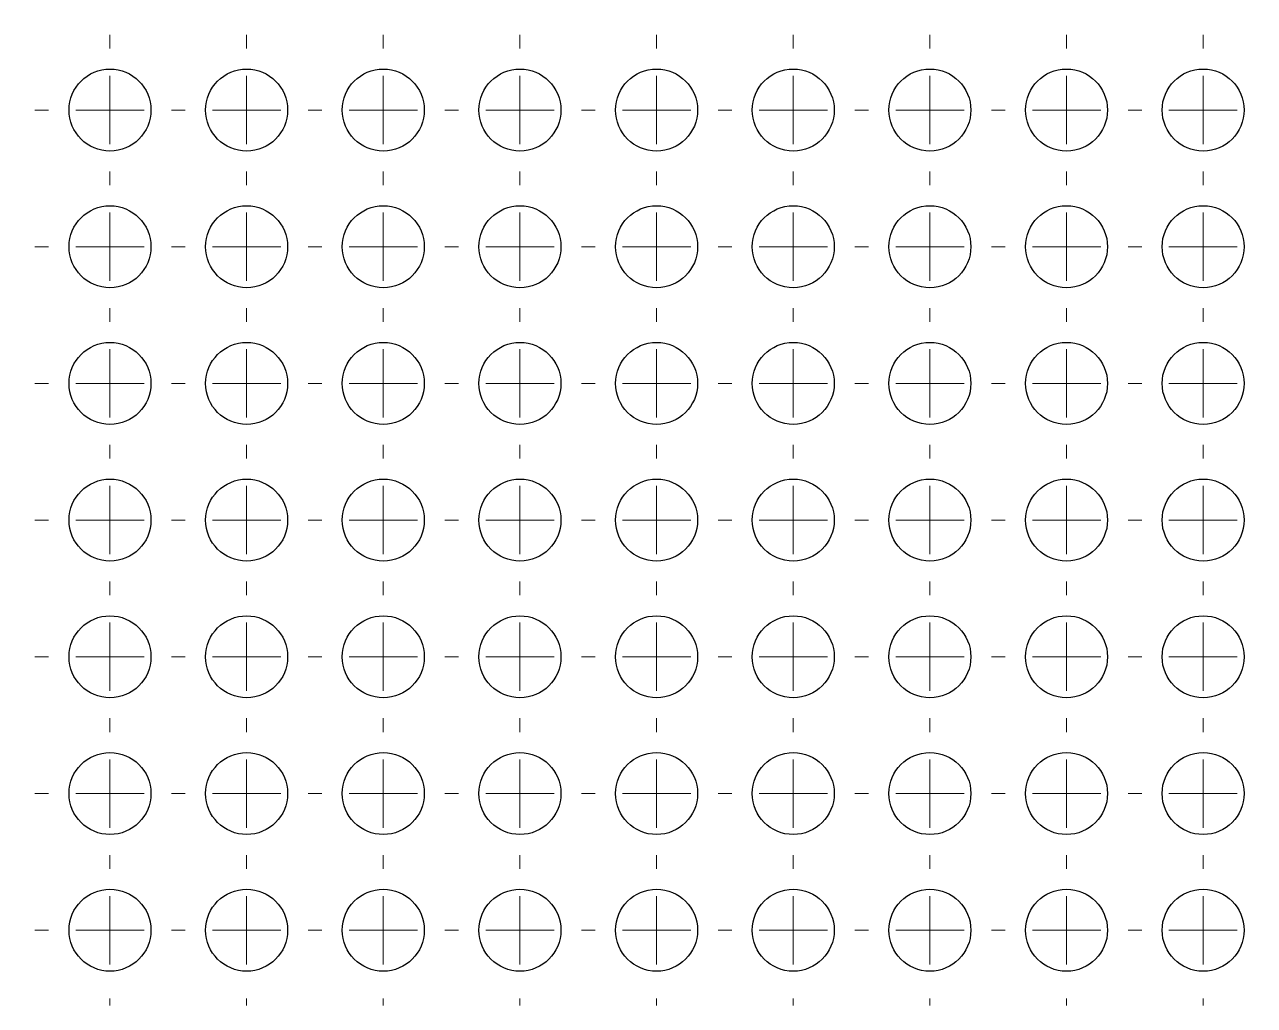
# Model space of a CAD drawing. Header units: millimetres. Extents: x -195 to 429, y -136 to 488.
# Drawn here: x 149.57 to 167.57, y 115.3 to 129.65 of the extents above; entities that cross this region are included whole.
import ezdxf

# ---------------------------------------------------------------- set-up
doc = ezdxf.new("R2010")
doc.units = ezdxf.units.MM

# ---------------------------------------------------------------- blocks, each defined once
blk = doc.blocks.new('SW_CENTERMARKSYMBOL_1')
at = {"color": 0, "linetype": 'Continuous', "lineweight": 18}
for p, q in [((0, 1), (0, 1.1)), ((0, 0), (0, 0.5)), ((-1, 0), (-1.1, 0)), ((0, 0), (-0.5, 0)), ((0, 0), (0, -0.5)), ((0, 0), (0.5, 0)), ((1, 0), (1.1, 0)), ((0, -1), (0, -1.1))]:
    blk.add_line(p, q, dxfattribs=at)
blk = doc.blocks.new('SW_CENTERMARKSYMBOL_4')
at = {"color": 0, "linetype": 'Continuous', "lineweight": 18}
for p, q in [((0, 1), (0, 1.1)), ((0, 0), (0, 0.5)), ((-1, 0), (-1.1, 0)), ((0, 0), (-0.5, 0)), ((0, 0), (0, -0.5)), ((0, 0), (0.5, 0)), ((1, 0), (1.1, 0)), ((0, -1), (0, -1.1))]:
    blk.add_line(p, q, dxfattribs=at)
blk = doc.blocks.new('SW_CENTERMARKSYMBOL_6')
at = {"color": 0, "linetype": 'Continuous', "lineweight": 18}
for p, q in [((0, 1), (0, 1.1)), ((0, 0), (0, 0.5)), ((-1, 0), (-1.1, 0)), ((0, 0), (-0.5, 0)), ((0, 0), (0, -0.5)), ((0, 0), (0.5, 0)), ((1, 0), (1.1, 0)), ((0, -1), (0, -1.1))]:
    blk.add_line(p, q, dxfattribs=at)
blk = doc.blocks.new('SW_CENTERMARKSYMBOL_7')
at = {"color": 0, "linetype": 'Continuous', "lineweight": 18}
for p, q in [((0, 1), (0, 1.1)), ((0, 0), (0, 0.5)), ((-1, 0), (-1.1, 0)), ((0, 0), (-0.5, 0)), ((0, 0), (0, -0.5)), ((0, 0), (0.5, 0)), ((1, 0), (1.1, 0)), ((0, -1), (0, -1.1))]:
    blk.add_line(p, q, dxfattribs=at)
blk = doc.blocks.new('SW_CENTERMARKSYMBOL_8')
at = {"color": 0, "linetype": 'Continuous', "lineweight": 18}
for p, q in [((0, 1), (0, 1.1)), ((0, 0), (0, 0.5)), ((-1, 0), (-1.1, 0)), ((0, 0), (-0.5, 0)), ((0, 0), (0, -0.5)), ((0, 0), (0.5, 0)), ((1, 0), (1.1, 0)), ((0, -1), (0, -1.1))]:
    blk.add_line(p, q, dxfattribs=at)
blk = doc.blocks.new('SW_CENTERMARKSYMBOL_9')
at = {"color": 0, "linetype": 'Continuous', "lineweight": 18}
for p, q in [((0, 1), (0, 1.1)), ((0, 0), (0, 0.5)), ((-1, 0), (-1.1, 0)), ((0, 0), (-0.5, 0)), ((0, 0), (0, -0.5)), ((0, 0), (0.5, 0)), ((1, 0), (1.1, 0)), ((0, -1), (0, -1.1))]:
    blk.add_line(p, q, dxfattribs=at)
blk = doc.blocks.new('SW_CENTERMARKSYMBOL_10')
at = {"color": 0, "linetype": 'Continuous', "lineweight": 18}
for p, q in [((0, 1), (0, 1.1)), ((0, 0), (0, 0.5)), ((-1, 0), (-1.1, 0)), ((0, 0), (-0.5, 0)), ((0, 0), (0, -0.5)), ((0, 0), (0.5, 0)), ((1, 0), (1.1, 0)), ((0, -1), (0, -1.1))]:
    blk.add_line(p, q, dxfattribs=at)
blk = doc.blocks.new('SW_CENTERMARKSYMBOL_11')
at = {"color": 0, "linetype": 'Continuous', "lineweight": 18}
for p, q in [((0, 1), (0, 1.1)), ((0, 0), (0, 0.5)), ((-1, 0), (-1.1, 0)), ((0, 0), (-0.5, 0)), ((0, 0), (0, -0.5)), ((0, 0), (0.5, 0)), ((1, 0), (1.1, 0)), ((0, -1), (0, -1.1))]:
    blk.add_line(p, q, dxfattribs=at)
blk = doc.blocks.new('SW_CENTERMARKSYMBOL_12')
at = {"color": 0, "linetype": 'Continuous', "lineweight": 18}
for p, q in [((0, 1), (0, 1.1)), ((0, 0), (0, 0.5)), ((-1, 0), (-1.1, 0)), ((0, 0), (-0.5, 0)), ((0, 0), (0, -0.5)), ((0, 0), (0.5, 0)), ((1, 0), (1.1, 0)), ((0, -1), (0, -1.1))]:
    blk.add_line(p, q, dxfattribs=at)
blk = doc.blocks.new('SW_CENTERMARKSYMBOL_13')
at = {"color": 0, "linetype": 'Continuous', "lineweight": 18}
for p, q in [((0, 1), (0, 1.1)), ((0, 0), (0, 0.5)), ((-1, 0), (-1.1, 0)), ((0, 0), (-0.5, 0)), ((0, 0), (0, -0.5)), ((0, 0), (0.5, 0)), ((1, 0), (1.1, 0)), ((0, -1), (0, -1.1))]:
    blk.add_line(p, q, dxfattribs=at)
blk = doc.blocks.new('SW_CENTERMARKSYMBOL_14')
at = {"color": 0, "linetype": 'Continuous', "lineweight": 18}
for p, q in [((0, 1), (0, 1.1)), ((0, 0), (0, 0.5)), ((-1, 0), (-1.1, 0)), ((0, 0), (-0.5, 0)), ((0, 0), (0, -0.5)), ((0, 0), (0.5, 0)), ((1, 0), (1.1, 0)), ((0, -1), (0, -1.1))]:
    blk.add_line(p, q, dxfattribs=at)
blk = doc.blocks.new('SW_CENTERMARKSYMBOL_15')
at = {"color": 0, "linetype": 'Continuous', "lineweight": 18}
for p, q in [((0, 1), (0, 1.1)), ((0, 0), (0, 0.5)), ((-1, 0), (-1.1, 0)), ((0, 0), (-0.5, 0)), ((0, 0), (0, -0.5)), ((0, 0), (0.5, 0)), ((1, 0), (1.1, 0)), ((0, -1), (0, -1.1))]:
    blk.add_line(p, q, dxfattribs=at)
blk = doc.blocks.new('SW_CENTERMARKSYMBOL_18')
at = {"color": 0, "linetype": 'Continuous', "lineweight": 18}
for p, q in [((0, 1), (0, 1.1)), ((0, 0), (0, 0.5)), ((-1, 0), (-1.1, 0)), ((0, 0), (-0.5, 0)), ((0, 0), (0, -0.5)), ((0, 0), (0.5, 0)), ((1, 0), (1.1, 0)), ((0, -1), (0, -1.1))]:
    blk.add_line(p, q, dxfattribs=at)
blk = doc.blocks.new('SW_CENTERMARKSYMBOL_19')
at = {"color": 0, "linetype": 'Continuous', "lineweight": 18}
for p, q in [((0, 1), (0, 1.1)), ((0, 0), (0, 0.5)), ((-1, 0), (-1.1, 0)), ((0, 0), (-0.5, 0)), ((0, 0), (0, -0.5)), ((0, 0), (0.5, 0)), ((1, 0), (1.1, 0)), ((0, -1), (0, -1.1))]:
    blk.add_line(p, q, dxfattribs=at)
blk = doc.blocks.new('SW_CENTERMARKSYMBOL_21')
at = {"color": 0, "linetype": 'Continuous', "lineweight": 18}
for p, q in [((0, 1), (0, 1.1)), ((0, 0), (0, 0.5)), ((-1, 0), (-1.1, 0)), ((0, 0), (-0.5, 0)), ((0, 0), (0, -0.5)), ((0, 0), (0.5, 0)), ((1, 0), (1.1, 0)), ((0, -1), (0, -1.1))]:
    blk.add_line(p, q, dxfattribs=at)
blk = doc.blocks.new('SW_CENTERMARKSYMBOL_41')
at = {"color": 0, "linetype": 'Continuous', "lineweight": 18}
for p, q in [((0, 1), (0, 1.1)), ((0, 0), (0, 0.5)), ((-1, 0), (-1.1, 0)), ((0, 0), (-0.5, 0)), ((0, 0), (0, -0.5)), ((0, 0), (0.5, 0)), ((1, 0), (1.1, 0)), ((0, -1), (0, -1.1))]:
    blk.add_line(p, q, dxfattribs=at)
blk = doc.blocks.new('SW_CENTERMARKSYMBOL_48')
at = {"color": 0, "linetype": 'Continuous', "lineweight": 18}
for p, q in [((0, 1), (0, 1.1)), ((0, 0), (0, 0.5)), ((-1, 0), (-1.1, 0)), ((0, 0), (-0.5, 0)), ((0, 0), (0, -0.5)), ((0, 0), (0.5, 0)), ((1, 0), (1.1, 0)), ((0, -1), (0, -1.1))]:
    blk.add_line(p, q, dxfattribs=at)
blk = doc.blocks.new('SW_CENTERMARKSYMBOL_53')
at = {"color": 0, "linetype": 'Continuous', "lineweight": 18}
for p, q in [((0, 1), (0, 1.1)), ((0, 0), (0, 0.5)), ((-1, 0), (-1.1, 0)), ((0, 0), (-0.5, 0)), ((0, 0), (0, -0.5)), ((0, 0), (0.5, 0)), ((1, 0), (1.1, 0)), ((0, -1), (0, -1.1))]:
    blk.add_line(p, q, dxfattribs=at)
blk = doc.blocks.new('SW_CENTERMARKSYMBOL_72')
at = {"color": 0, "linetype": 'Continuous', "lineweight": 18}
for p, q in [((0, 1), (0, 1.1)), ((0, 0), (0, 0.5)), ((-1, 0), (-1.1, 0)), ((0, 0), (-0.5, 0)), ((0, 0), (0, -0.5)), ((0, 0), (0.5, 0)), ((1, 0), (1.1, 0)), ((0, -1), (0, -1.1))]:
    blk.add_line(p, q, dxfattribs=at)
blk = doc.blocks.new('SW_CENTERMARKSYMBOL_73')
at = {"color": 0, "linetype": 'Continuous', "lineweight": 18}
for p, q in [((0, 1), (0, 1.1)), ((0, 0), (0, 0.5)), ((-1, 0), (-1.1, 0)), ((0, 0), (-0.5, 0)), ((0, 0), (0, -0.5)), ((0, 0), (0.5, 0)), ((1, 0), (1.1, 0)), ((0, -1), (0, -1.1))]:
    blk.add_line(p, q, dxfattribs=at)
blk = doc.blocks.new('SW_CENTERMARKSYMBOL_74')
at = {"color": 0, "linetype": 'Continuous', "lineweight": 18}
for p, q in [((0, 1), (0, 1.1)), ((0, 0), (0, 0.5)), ((-1, 0), (-1.1, 0)), ((0, 0), (-0.5, 0)), ((0, 0), (0, -0.5)), ((0, 0), (0.5, 0)), ((1, 0), (1.1, 0)), ((0, -1), (0, -1.1))]:
    blk.add_line(p, q, dxfattribs=at)
blk = doc.blocks.new('SW_CENTERMARKSYMBOL_76')
at = {"color": 0, "linetype": 'Continuous', "lineweight": 18}
for p, q in [((0, 1), (0, 1.1)), ((0, 0), (0, 0.5)), ((-1, 0), (-1.1, 0)), ((0, 0), (-0.5, 0)), ((0, 0), (0, -0.5)), ((0, 0), (0.5, 0)), ((1, 0), (1.1, 0)), ((0, -1), (0, -1.1))]:
    blk.add_line(p, q, dxfattribs=at)
blk = doc.blocks.new('SW_CENTERMARKSYMBOL_77')
at = {"color": 0, "linetype": 'Continuous', "lineweight": 18}
for p, q in [((0, 1), (0, 1.1)), ((0, 0), (0, 0.5)), ((-1, 0), (-1.1, 0)), ((0, 0), (-0.5, 0)), ((0, 0), (0, -0.5)), ((0, 0), (0.5, 0)), ((1, 0), (1.1, 0)), ((0, -1), (0, -1.1))]:
    blk.add_line(p, q, dxfattribs=at)
blk = doc.blocks.new('SW_CENTERMARKSYMBOL_78')
at = {"color": 0, "linetype": 'Continuous', "lineweight": 18}
for p, q in [((0, 1), (0, 1.1)), ((0, 0), (0, 0.5)), ((-1, 0), (-1.1, 0)), ((0, 0), (-0.5, 0)), ((0, 0), (0, -0.5)), ((0, 0), (0.5, 0)), ((1, 0), (1.1, 0)), ((0, -1), (0, -1.1))]:
    blk.add_line(p, q, dxfattribs=at)
blk = doc.blocks.new('SW_CENTERMARKSYMBOL_79')
at = {"color": 0, "linetype": 'Continuous', "lineweight": 18}
for p, q in [((0, 1), (0, 1.1)), ((0, 0), (0, 0.5)), ((-1, 0), (-1.1, 0)), ((0, 0), (-0.5, 0)), ((0, 0), (0, -0.5)), ((0, 0), (0.5, 0)), ((1, 0), (1.1, 0)), ((0, -1), (0, -1.1))]:
    blk.add_line(p, q, dxfattribs=at)
blk = doc.blocks.new('SW_CENTERMARKSYMBOL_80')
at = {"color": 0, "linetype": 'Continuous', "lineweight": 18}
for p, q in [((0, 1), (0, 1.1)), ((0, 0), (0, 0.5)), ((-1, 0), (-1.1, 0)), ((0, 0), (-0.5, 0)), ((0, 0), (0, -0.5)), ((0, 0), (0.5, 0)), ((1, 0), (1.1, 0)), ((0, -1), (0, -1.1))]:
    blk.add_line(p, q, dxfattribs=at)
blk = doc.blocks.new('SW_CENTERMARKSYMBOL_82')
at = {"color": 0, "linetype": 'Continuous', "lineweight": 18}
for p, q in [((0, 1), (0, 1.1)), ((0, 0), (0, 0.5)), ((-1, 0), (-1.1, 0)), ((0, 0), (-0.5, 0)), ((0, 0), (0, -0.5)), ((0, 0), (0.5, 0)), ((1, 0), (1.1, 0)), ((0, -1), (0, -1.1))]:
    blk.add_line(p, q, dxfattribs=at)
blk = doc.blocks.new('SW_CENTERMARKSYMBOL_87')
at = {"color": 0, "linetype": 'Continuous', "lineweight": 18}
for p, q in [((0, 1), (0, 1.1)), ((0, 0), (0, 0.5)), ((-1, 0), (-1.1, 0)), ((0, 0), (-0.5, 0)), ((0, 0), (0, -0.5)), ((0, 0), (0.5, 0)), ((1, 0), (1.1, 0)), ((0, -1), (0, -1.1))]:
    blk.add_line(p, q, dxfattribs=at)
blk = doc.blocks.new('SW_CENTERMARKSYMBOL_376')
at = {"color": 0, "linetype": 'Continuous', "lineweight": 18}
for p, q in [((0, 1), (0, 1.1)), ((0, 0), (0, 0.5)), ((-1, 0), (-1.1, 0)), ((0, 0), (-0.5, 0)), ((0, 0), (0, -0.5)), ((0, 0), (0.5, 0)), ((1, 0), (1.1, 0)), ((0, -1), (0, -1.1))]:
    blk.add_line(p, q, dxfattribs=at)
blk = doc.blocks.new('SW_CENTERMARKSYMBOL_377')
at = {"color": 0, "linetype": 'Continuous', "lineweight": 18}
for p, q in [((0, 1), (0, 1.1)), ((0, 0), (0, 0.5)), ((-1, 0), (-1.1, 0)), ((0, 0), (-0.5, 0)), ((0, 0), (0, -0.5)), ((0, 0), (0.5, 0)), ((1, 0), (1.1, 0)), ((0, -1), (0, -1.1))]:
    blk.add_line(p, q, dxfattribs=at)
blk = doc.blocks.new('SW_CENTERMARKSYMBOL_378')
at = {"color": 0, "linetype": 'Continuous', "lineweight": 18}
for p, q in [((0, 1), (0, 1.1)), ((0, 0), (0, 0.5)), ((-1, 0), (-1.1, 0)), ((0, 0), (-0.5, 0)), ((0, 0), (0, -0.5)), ((0, 0), (0.5, 0)), ((1, 0), (1.1, 0)), ((0, -1), (0, -1.1))]:
    blk.add_line(p, q, dxfattribs=at)
blk = doc.blocks.new('SW_CENTERMARKSYMBOL_379')
at = {"color": 0, "linetype": 'Continuous', "lineweight": 18}
for p, q in [((0, 1), (0, 1.1)), ((0, 0), (0, 0.5)), ((-1, 0), (-1.1, 0)), ((0, 0), (-0.5, 0)), ((0, 0), (0, -0.5)), ((0, 0), (0.5, 0)), ((1, 0), (1.1, 0)), ((0, -1), (0, -1.1))]:
    blk.add_line(p, q, dxfattribs=at)
blk = doc.blocks.new('SW_CENTERMARKSYMBOL_381')
at = {"color": 0, "linetype": 'Continuous', "lineweight": 18}
for p, q in [((0, 1), (0, 1.1)), ((0, 0), (0, 0.5)), ((-1, 0), (-1.1, 0)), ((0, 0), (-0.5, 0)), ((0, 0), (0, -0.5)), ((0, 0), (0.5, 0)), ((1, 0), (1.1, 0)), ((0, -1), (0, -1.1))]:
    blk.add_line(p, q, dxfattribs=at)
blk = doc.blocks.new('SW_CENTERMARKSYMBOL_382')
at = {"color": 0, "linetype": 'Continuous', "lineweight": 18}
for p, q in [((0, 1), (0, 1.1)), ((0, 0), (0, 0.5)), ((-1, 0), (-1.1, 0)), ((0, 0), (-0.5, 0)), ((0, 0), (0, -0.5)), ((0, 0), (0.5, 0)), ((1, 0), (1.1, 0)), ((0, -1), (0, -1.1))]:
    blk.add_line(p, q, dxfattribs=at)
blk = doc.blocks.new('SW_CENTERMARKSYMBOL_383')
at = {"color": 0, "linetype": 'Continuous', "lineweight": 18}
for p, q in [((0, 1), (0, 1.1)), ((0, 0), (0, 0.5)), ((-1, 0), (-1.1, 0)), ((0, 0), (-0.5, 0)), ((0, 0), (0, -0.5)), ((0, 0), (0.5, 0)), ((1, 0), (1.1, 0)), ((0, -1), (0, -1.1))]:
    blk.add_line(p, q, dxfattribs=at)
blk = doc.blocks.new('SW_CENTERMARKSYMBOL_385')
at = {"color": 0, "linetype": 'Continuous', "lineweight": 18}
for p, q in [((0, 1), (0, 1.1)), ((0, 0), (0, 0.5)), ((-1, 0), (-1.1, 0)), ((0, 0), (-0.5, 0)), ((0, 0), (0, -0.5)), ((0, 0), (0.5, 0)), ((1, 0), (1.1, 0)), ((0, -1), (0, -1.1))]:
    blk.add_line(p, q, dxfattribs=at)
blk = doc.blocks.new('SW_CENTERMARKSYMBOL_386')
at = {"color": 0, "linetype": 'Continuous', "lineweight": 18}
for p, q in [((0, 1), (0, 1.1)), ((0, 0), (0, 0.5)), ((-1, 0), (-1.1, 0)), ((0, 0), (-0.5, 0)), ((0, 0), (0, -0.5)), ((0, 0), (0.5, 0)), ((1, 0), (1.1, 0)), ((0, -1), (0, -1.1))]:
    blk.add_line(p, q, dxfattribs=at)
blk = doc.blocks.new('SW_CENTERMARKSYMBOL_387')
at = {"color": 0, "linetype": 'Continuous', "lineweight": 18}
for p, q in [((0, 1), (0, 1.1)), ((0, 0), (0, 0.5)), ((-1, 0), (-1.1, 0)), ((0, 0), (-0.5, 0)), ((0, 0), (0, -0.5)), ((0, 0), (0.5, 0)), ((1, 0), (1.1, 0)), ((0, -1), (0, -1.1))]:
    blk.add_line(p, q, dxfattribs=at)
blk = doc.blocks.new('SW_CENTERMARKSYMBOL_388')
at = {"color": 0, "linetype": 'Continuous', "lineweight": 18}
for p, q in [((0, 1), (0, 1.1)), ((0, 0), (0, 0.5)), ((-1, 0), (-1.1, 0)), ((0, 0), (-0.5, 0)), ((0, 0), (0, -0.5)), ((0, 0), (0.5, 0)), ((1, 0), (1.1, 0)), ((0, -1), (0, -1.1))]:
    blk.add_line(p, q, dxfattribs=at)
blk = doc.blocks.new('SW_CENTERMARKSYMBOL_407')
at = {"color": 0, "linetype": 'Continuous', "lineweight": 18}
for p, q in [((0, 1), (0, 1.1)), ((0, 0), (0, 0.5)), ((-1, 0), (-1.1, 0)), ((0, 0), (-0.5, 0)), ((0, 0), (0, -0.5)), ((0, 0), (0.5, 0)), ((1, 0), (1.1, 0)), ((0, -1), (0, -1.1))]:
    blk.add_line(p, q, dxfattribs=at)
blk = doc.blocks.new('SW_CENTERMARKSYMBOL_416')
at = {"color": 0, "linetype": 'Continuous', "lineweight": 18}
for p, q in [((0, 1), (0, 1.1)), ((0, 0), (0, 0.5)), ((-1, 0), (-1.1, 0)), ((0, 0), (-0.5, 0)), ((0, 0), (0, -0.5)), ((0, 0), (0.5, 0)), ((1, 0), (1.1, 0)), ((0, -1), (0, -1.1))]:
    blk.add_line(p, q, dxfattribs=at)
blk = doc.blocks.new('SW_CENTERMARKSYMBOL_419')
at = {"color": 0, "linetype": 'Continuous', "lineweight": 18}
for p, q in [((0, 1), (0, 1.1)), ((0, 0), (0, 0.5)), ((-1, 0), (-1.1, 0)), ((0, 0), (-0.5, 0)), ((0, 0), (0, -0.5)), ((0, 0), (0.5, 0)), ((1, 0), (1.1, 0)), ((0, -1), (0, -1.1))]:
    blk.add_line(p, q, dxfattribs=at)
blk = doc.blocks.new('SW_CENTERMARKSYMBOL_421')
at = {"color": 0, "linetype": 'Continuous', "lineweight": 18}
for p, q in [((0, 1), (0, 1.1)), ((0, 0), (0, 0.5)), ((-1, 0), (-1.1, 0)), ((0, 0), (-0.5, 0)), ((0, 0), (0, -0.5)), ((0, 0), (0.5, 0)), ((1, 0), (1.1, 0)), ((0, -1), (0, -1.1))]:
    blk.add_line(p, q, dxfattribs=at)
blk = doc.blocks.new('SW_CENTERMARKSYMBOL_422')
at = {"color": 0, "linetype": 'Continuous', "lineweight": 18}
for p, q in [((0, 1), (0, 1.1)), ((0, 0), (0, 0.5)), ((-1, 0), (-1.1, 0)), ((0, 0), (-0.5, 0)), ((0, 0), (0, -0.5)), ((0, 0), (0.5, 0)), ((1, 0), (1.1, 0)), ((0, -1), (0, -1.1))]:
    blk.add_line(p, q, dxfattribs=at)
blk = doc.blocks.new('SW_CENTERMARKSYMBOL_423')
at = {"color": 0, "linetype": 'Continuous', "lineweight": 18}
for p, q in [((0, 1), (0, 1.1)), ((0, 0), (0, 0.5)), ((-1, 0), (-1.1, 0)), ((0, 0), (-0.5, 0)), ((0, 0), (0, -0.5)), ((0, 0), (0.5, 0)), ((1, 0), (1.1, 0)), ((0, -1), (0, -1.1))]:
    blk.add_line(p, q, dxfattribs=at)
blk = doc.blocks.new('SW_CENTERMARKSYMBOL_424')
at = {"color": 0, "linetype": 'Continuous', "lineweight": 18}
for p, q in [((0, 1), (0, 1.1)), ((0, 0), (0, 0.5)), ((-1, 0), (-1.1, 0)), ((0, 0), (-0.5, 0)), ((0, 0), (0, -0.5)), ((0, 0), (0.5, 0)), ((1, 0), (1.1, 0)), ((0, -1), (0, -1.1))]:
    blk.add_line(p, q, dxfattribs=at)
blk = doc.blocks.new('SW_CENTERMARKSYMBOL_425')
at = {"color": 0, "linetype": 'Continuous', "lineweight": 18}
for p, q in [((0, 1), (0, 1.1)), ((0, 0), (0, 0.5)), ((-1, 0), (-1.1, 0)), ((0, 0), (-0.5, 0)), ((0, 0), (0, -0.5)), ((0, 0), (0.5, 0)), ((1, 0), (1.1, 0)), ((0, -1), (0, -1.1))]:
    blk.add_line(p, q, dxfattribs=at)
blk = doc.blocks.new('SW_CENTERMARKSYMBOL_426')
at = {"color": 0, "linetype": 'Continuous', "lineweight": 18}
for p, q in [((0, 1), (0, 1.1)), ((0, 0), (0, 0.5)), ((-1, 0), (-1.1, 0)), ((0, 0), (-0.5, 0)), ((0, 0), (0, -0.5)), ((0, 0), (0.5, 0)), ((1, 0), (1.1, 0)), ((0, -1), (0, -1.1))]:
    blk.add_line(p, q, dxfattribs=at)
blk = doc.blocks.new('SW_CENTERMARKSYMBOL_427')
at = {"color": 0, "linetype": 'Continuous', "lineweight": 18}
for p, q in [((0, 1), (0, 1.1)), ((0, 0), (0, 0.5)), ((-1, 0), (-1.1, 0)), ((0, 0), (-0.5, 0)), ((0, 0), (0, -0.5)), ((0, 0), (0.5, 0)), ((1, 0), (1.1, 0)), ((0, -1), (0, -1.1))]:
    blk.add_line(p, q, dxfattribs=at)
blk = doc.blocks.new('SW_CENTERMARKSYMBOL_429')
at = {"color": 0, "linetype": 'Continuous', "lineweight": 18}
for p, q in [((0, 1), (0, 1.1)), ((0, 0), (0, 0.5)), ((-1, 0), (-1.1, 0)), ((0, 0), (-0.5, 0)), ((0, 0), (0, -0.5)), ((0, 0), (0.5, 0)), ((1, 0), (1.1, 0)), ((0, -1), (0, -1.1))]:
    blk.add_line(p, q, dxfattribs=at)
blk = doc.blocks.new('SW_CENTERMARKSYMBOL_430')
at = {"color": 0, "linetype": 'Continuous', "lineweight": 18}
for p, q in [((0, 1), (0, 1.1)), ((0, 0), (0, 0.5)), ((-1, 0), (-1.1, 0)), ((0, 0), (-0.5, 0)), ((0, 0), (0, -0.5)), ((0, 0), (0.5, 0)), ((1, 0), (1.1, 0)), ((0, -1), (0, -1.1))]:
    blk.add_line(p, q, dxfattribs=at)
blk = doc.blocks.new('SW_CENTERMARKSYMBOL_431')
at = {"color": 0, "linetype": 'Continuous', "lineweight": 18}
for p, q in [((0, 1), (0, 1.1)), ((0, 0), (0, 0.5)), ((-1, 0), (-1.1, 0)), ((0, 0), (-0.5, 0)), ((0, 0), (0, -0.5)), ((0, 0), (0.5, 0)), ((1, 0), (1.1, 0)), ((0, -1), (0, -1.1))]:
    blk.add_line(p, q, dxfattribs=at)
blk = doc.blocks.new('SW_CENTERMARKSYMBOL_436')
at = {"color": 0, "linetype": 'Continuous', "lineweight": 18}
for p, q in [((0, 1), (0, 1.1)), ((0, 0), (0, 0.5)), ((-1, 0), (-1.1, 0)), ((0, 0), (-0.5, 0)), ((0, 0), (0, -0.5)), ((0, 0), (0.5, 0)), ((1, 0), (1.1, 0)), ((0, -1), (0, -1.1))]:
    blk.add_line(p, q, dxfattribs=at)
blk = doc.blocks.new('SW_CENTERMARKSYMBOL_457')
at = {"color": 0, "linetype": 'Continuous', "lineweight": 18}
for p, q in [((0, 1), (0, 1.1)), ((0, 0), (0, 0.5)), ((-1, 0), (-1.1, 0)), ((0, 0), (-0.5, 0)), ((0, 0), (0, -0.5)), ((0, 0), (0.5, 0)), ((1, 0), (1.1, 0)), ((0, -1), (0, -1.1))]:
    blk.add_line(p, q, dxfattribs=at)
blk = doc.blocks.new('SW_CENTERMARKSYMBOL_458')
at = {"color": 0, "linetype": 'Continuous', "lineweight": 18}
for p, q in [((0, 1), (0, 1.1)), ((0, 0), (0, 0.5)), ((-1, 0), (-1.1, 0)), ((0, 0), (-0.5, 0)), ((0, 0), (0, -0.5)), ((0, 0), (0.5, 0)), ((1, 0), (1.1, 0)), ((0, -1), (0, -1.1))]:
    blk.add_line(p, q, dxfattribs=at)
blk = doc.blocks.new('SW_CENTERMARKSYMBOL_459')
at = {"color": 0, "linetype": 'Continuous', "lineweight": 18}
for p, q in [((0, 1), (0, 1.1)), ((0, 0), (0, 0.5)), ((-1, 0), (-1.1, 0)), ((0, 0), (-0.5, 0)), ((0, 0), (0, -0.5)), ((0, 0), (0.5, 0)), ((1, 0), (1.1, 0)), ((0, -1), (0, -1.1))]:
    blk.add_line(p, q, dxfattribs=at)
blk = doc.blocks.new('SW_CENTERMARKSYMBOL_462')
at = {"color": 0, "linetype": 'Continuous', "lineweight": 18}
for p, q in [((0, 1), (0, 1.1)), ((0, 0), (0, 0.5)), ((-1, 0), (-1.1, 0)), ((0, 0), (-0.5, 0)), ((0, 0), (0, -0.5)), ((0, 0), (0.5, 0)), ((1, 0), (1.1, 0)), ((0, -1), (0, -1.1))]:
    blk.add_line(p, q, dxfattribs=at)
blk = doc.blocks.new('SW_CENTERMARKSYMBOL_468')
at = {"color": 0, "linetype": 'Continuous', "lineweight": 18}
for p, q in [((0, 1), (0, 1.1)), ((0, 0), (0, 0.5)), ((-1, 0), (-1.1, 0)), ((0, 0), (-0.5, 0)), ((0, 0), (0, -0.5)), ((0, 0), (0.5, 0)), ((1, 0), (1.1, 0)), ((0, -1), (0, -1.1))]:
    blk.add_line(p, q, dxfattribs=at)
blk = doc.blocks.new('SW_CENTERMARKSYMBOL_476')
at = {"color": 0, "linetype": 'Continuous', "lineweight": 18}
for p, q in [((0, 1), (0, 1.1)), ((0, 0), (0, 0.5)), ((-1, 0), (-1.1, 0)), ((0, 0), (-0.5, 0)), ((0, 0), (0, -0.5)), ((0, 0), (0.5, 0)), ((1, 0), (1.1, 0)), ((0, -1), (0, -1.1))]:
    blk.add_line(p, q, dxfattribs=at)
blk = doc.blocks.new('SW_CENTERMARKSYMBOL_488')
at = {"color": 0, "linetype": 'Continuous', "lineweight": 18}
for p, q in [((0, 1), (0, 1.1)), ((0, 0), (0, 0.5)), ((-1, 0), (-1.1, 0)), ((0, 0), (-0.5, 0)), ((0, 0), (0, -0.5)), ((0, 0), (0.5, 0)), ((1, 0), (1.1, 0)), ((0, -1), (0, -1.1))]:
    blk.add_line(p, q, dxfattribs=at)
blk = doc.blocks.new('SW_CENTERMARKSYMBOL_493')
at = {"color": 0, "linetype": 'Continuous', "lineweight": 18}
for p, q in [((0, 1), (0, 1.1)), ((0, 0), (0, 0.5)), ((-1, 0), (-1.1, 0)), ((0, 0), (-0.5, 0)), ((0, 0), (0, -0.5)), ((0, 0), (0.5, 0)), ((1, 0), (1.1, 0)), ((0, -1), (0, -1.1))]:
    blk.add_line(p, q, dxfattribs=at)
blk = doc.blocks.new('SW_CENTERMARKSYMBOL_494')
at = {"color": 0, "linetype": 'Continuous', "lineweight": 18}
for p, q in [((0, 1), (0, 1.1)), ((0, 0), (0, 0.5)), ((-1, 0), (-1.1, 0)), ((0, 0), (-0.5, 0)), ((0, 0), (0, -0.5)), ((0, 0), (0.5, 0)), ((1, 0), (1.1, 0)), ((0, -1), (0, -1.1))]:
    blk.add_line(p, q, dxfattribs=at)
blk = doc.blocks.new('SW_CENTERMARKSYMBOL_495')
at = {"color": 0, "linetype": 'Continuous', "lineweight": 18}
for p, q in [((0, 1), (0, 1.1)), ((0, 0), (0, 0.5)), ((-1, 0), (-1.1, 0)), ((0, 0), (-0.5, 0)), ((0, 0), (0, -0.5)), ((0, 0), (0.5, 0)), ((1, 0), (1.1, 0)), ((0, -1), (0, -1.1))]:
    blk.add_line(p, q, dxfattribs=at)
blk = doc.blocks.new('SW_CENTERMARKSYMBOL_497')
at = {"color": 0, "linetype": 'Continuous', "lineweight": 18}
for p, q in [((0, 1), (0, 1.1)), ((0, 0), (0, 0.5)), ((-1, 0), (-1.1, 0)), ((0, 0), (-0.5, 0)), ((0, 0), (0, -0.5)), ((0, 0), (0.5, 0)), ((1, 0), (1.1, 0)), ((0, -1), (0, -1.1))]:
    blk.add_line(p, q, dxfattribs=at)
blk = doc.blocks.new('SW_CENTERMARKSYMBOL_498')
at = {"color": 0, "linetype": 'Continuous', "lineweight": 18}
for p, q in [((0, 1), (0, 1.1)), ((0, 0), (0, 0.5)), ((-1, 0), (-1.1, 0)), ((0, 0), (-0.5, 0)), ((0, 0), (0, -0.5)), ((0, 0), (0.5, 0)), ((1, 0), (1.1, 0)), ((0, -1), (0, -1.1))]:
    blk.add_line(p, q, dxfattribs=at)
blk = doc.blocks.new('SW_CENTERMARKSYMBOL_520')
at = {"color": 0, "linetype": 'Continuous', "lineweight": 18}
for p, q in [((0, 1), (0, 1.1)), ((0, 0), (0, 0.5)), ((-1, 0), (-1.1, 0)), ((0, 0), (-0.5, 0)), ((0, 0), (0, -0.5)), ((0, 0), (0.5, 0)), ((1, 0), (1.1, 0)), ((0, -1), (0, -1.1))]:
    blk.add_line(p, q, dxfattribs=at)
blk = doc.blocks.new('SW_CENTERMARKSYMBOL_521')
at = {"color": 0, "linetype": 'Continuous', "lineweight": 18}
for p, q in [((0, 1), (0, 1.1)), ((0, 0), (0, 0.5)), ((-1, 0), (-1.1, 0)), ((0, 0), (-0.5, 0)), ((0, 0), (0, -0.5)), ((0, 0), (0.5, 0)), ((1, 0), (1.1, 0)), ((0, -1), (0, -1.1))]:
    blk.add_line(p, q, dxfattribs=at)
blk = doc.blocks.new('SW_CENTERMARKSYMBOL_523')
at = {"color": 0, "linetype": 'Continuous', "lineweight": 18}
for p, q in [((0, 1), (0, 1.1)), ((0, 0), (0, 0.5)), ((-1, 0), (-1.1, 0)), ((0, 0), (-0.5, 0)), ((0, 0), (0, -0.5)), ((0, 0), (0.5, 0)), ((1, 0), (1.1, 0)), ((0, -1), (0, -1.1))]:
    blk.add_line(p, q, dxfattribs=at)
blk = doc.blocks.new('SW_CENTERMARKSYMBOL_525')
at = {"color": 0, "linetype": 'Continuous', "lineweight": 18}
for p, q in [((0, 1), (0, 1.1)), ((0, 0), (0, 0.5)), ((-1, 0), (-1.1, 0)), ((0, 0), (-0.5, 0)), ((0, 0), (0, -0.5)), ((0, 0), (0.5, 0)), ((1, 0), (1.1, 0)), ((0, -1), (0, -1.1))]:
    blk.add_line(p, q, dxfattribs=at)
blk = doc.blocks.new('SW_CENTERMARKSYMBOL_526')
at = {"color": 0, "linetype": 'Continuous', "lineweight": 18}
for p, q in [((0, 1), (0, 1.1)), ((0, 0), (0, 0.5)), ((-1, 0), (-1.1, 0)), ((0, 0), (-0.5, 0)), ((0, 0), (0, -0.5)), ((0, 0), (0.5, 0)), ((1, 0), (1.1, 0)), ((0, -1), (0, -1.1))]:
    blk.add_line(p, q, dxfattribs=at)
blk = doc.blocks.new('SW_CENTERMARKSYMBOL_527')
at = {"color": 0, "linetype": 'Continuous', "lineweight": 18}
for p, q in [((0, 1), (0, 1.1)), ((0, 0), (0, 0.5)), ((-1, 0), (-1.1, 0)), ((0, 0), (-0.5, 0)), ((0, 0), (0, -0.5)), ((0, 0), (0.5, 0)), ((1, 0), (1.1, 0)), ((0, -1), (0, -1.1))]:
    blk.add_line(p, q, dxfattribs=at)
blk = doc.blocks.new('SW_CENTERMARKSYMBOL_532')
at = {"color": 0, "linetype": 'Continuous', "lineweight": 18}
for p, q in [((0, 1), (0, 1.1)), ((0, 0), (0, 0.5)), ((-1, 0), (-1.1, 0)), ((0, 0), (-0.5, 0)), ((0, 0), (0, -0.5)), ((0, 0), (0.5, 0)), ((1, 0), (1.1, 0)), ((0, -1), (0, -1.1))]:
    blk.add_line(p, q, dxfattribs=at)
blk = doc.blocks.new('SW_CENTERMARKSYMBOL_546')
at = {"color": 0, "linetype": 'Continuous', "lineweight": 18}
for p, q in [((0, 1), (0, 1.1)), ((0, 0), (0, 0.5)), ((-1, 0), (-1.1, 0)), ((0, 0), (-0.5, 0)), ((0, 0), (0, -0.5)), ((0, 0), (0.5, 0)), ((1, 0), (1.1, 0)), ((0, -1), (0, -1.1))]:
    blk.add_line(p, q, dxfattribs=at)
blk = doc.blocks.new('SW_CENTERMARKSYMBOL_556')
at = {"color": 0, "linetype": 'Continuous', "lineweight": 18}
for p, q in [((0, 1), (0, 1.1)), ((0, 0), (0, 0.5)), ((-1, 0), (-1.1, 0)), ((0, 0), (-0.5, 0)), ((0, 0), (0, -0.5)), ((0, 0), (0.5, 0)), ((1, 0), (1.1, 0)), ((0, -1), (0, -1.1))]:
    blk.add_line(p, q, dxfattribs=at)
blk = doc.blocks.new('SW_CENTERMARKSYMBOL_572')
at = {"color": 0, "linetype": 'Continuous', "lineweight": 18}
for p, q in [((0, 1), (0, 1.1)), ((0, 0), (0, 0.5)), ((-1, 0), (-1.1, 0)), ((0, 0), (-0.5, 0)), ((0, 0), (0, -0.5)), ((0, 0), (0.5, 0)), ((1, 0), (1.1, 0)), ((0, -1), (0, -1.1))]:
    blk.add_line(p, q, dxfattribs=at)
blk = doc.blocks.new('SW_CENTERMARKSYMBOL_593')
at = {"color": 0, "linetype": 'Continuous', "lineweight": 18}
for p, q in [((0, 1), (0, 1.1)), ((0, 0), (0, 0.5)), ((-1, 0), (-1.1, 0)), ((0, 0), (-0.5, 0)), ((0, 0), (0, -0.5)), ((0, 0), (0.5, 0)), ((1, 0), (1.1, 0)), ((0, -1), (0, -1.1))]:
    blk.add_line(p, q, dxfattribs=at)
blk = doc.blocks.new('SW_CENTERMARKSYMBOL_594')
at = {"color": 0, "linetype": 'Continuous', "lineweight": 18}
for p, q in [((0, 1), (0, 1.1)), ((0, 0), (0, 0.5)), ((-1, 0), (-1.1, 0)), ((0, 0), (-0.5, 0)), ((0, 0), (0, -0.5)), ((0, 0), (0.5, 0)), ((1, 0), (1.1, 0)), ((0, -1), (0, -1.1))]:
    blk.add_line(p, q, dxfattribs=at)
blk = doc.blocks.new('SW_CENTERMARKSYMBOL_595')
at = {"color": 0, "linetype": 'Continuous', "lineweight": 18}
for p, q in [((0, 1), (0, 1.1)), ((0, 0), (0, 0.5)), ((-1, 0), (-1.1, 0)), ((0, 0), (-0.5, 0)), ((0, 0), (0, -0.5)), ((0, 0), (0.5, 0)), ((1, 0), (1.1, 0)), ((0, -1), (0, -1.1))]:
    blk.add_line(p, q, dxfattribs=at)
blk = doc.blocks.new('SW_CENTERMARKSYMBOL_597')
at = {"color": 0, "linetype": 'Continuous', "lineweight": 18}
for p, q in [((0, 1), (0, 1.1)), ((0, 0), (0, 0.5)), ((-1, 0), (-1.1, 0)), ((0, 0), (-0.5, 0)), ((0, 0), (0, -0.5)), ((0, 0), (0.5, 0)), ((1, 0), (1.1, 0)), ((0, -1), (0, -1.1))]:
    blk.add_line(p, q, dxfattribs=at)
blk = doc.blocks.new('SW_CENTERMARKSYMBOL_598')
at = {"color": 0, "linetype": 'Continuous', "lineweight": 18}
for p, q in [((0, 1), (0, 1.1)), ((0, 0), (0, 0.5)), ((-1, 0), (-1.1, 0)), ((0, 0), (-0.5, 0)), ((0, 0), (0, -0.5)), ((0, 0), (0.5, 0)), ((1, 0), (1.1, 0)), ((0, -1), (0, -1.1))]:
    blk.add_line(p, q, dxfattribs=at)

msp = doc.modelspace()

# ---------------------------------------------------------------- linework, layer by layer
at = {"color": 7, "linetype": 'Continuous', "lineweight": 25}
for centre in [(150.8202, 128.3985), (152.8202, 128.3985), (154.8202, 128.3985), (156.8202, 128.3985), (158.8202, 128.3985), (160.8202, 128.3985), (162.8202, 128.3985), (164.8202, 128.3985), (166.8202, 128.3985), (150.8202, 126.3985), (152.8202, 126.3985), (154.8202, 126.3985), (156.8202, 126.3985), (158.8202, 126.3985), (160.8202, 126.3985), (162.8202, 126.3985), (164.8202, 126.3985), (166.8202, 126.3985), (150.8202, 124.3985), (152.8202, 124.3985), (154.8202, 124.3985), (156.8202, 124.3985), (158.8202, 124.3985), (160.8202, 124.3985), (162.8202, 124.3985), (164.8202, 124.3985), (166.8202, 124.3985), (150.8202, 122.3985), (152.8202, 122.3985), (154.8202, 122.3985), (156.8202, 122.3985), (158.8202, 122.3985), (160.8202, 122.3985), (162.8202, 122.3985), (164.8202, 122.3985), (166.8202, 122.3985), (150.8202, 120.3985), (152.8202, 120.3985), (154.8202, 120.3985), (156.8202, 120.3985), (158.8202, 120.3985), (160.8202, 120.3985), (162.8202, 120.3985), (164.8202, 120.3985), (166.8202, 120.3985), (150.8202, 118.3985), (152.8202, 118.3985), (154.8202, 118.3985), (156.8202, 118.3985), (158.8202, 118.3985), (160.8202, 118.3985), (162.8202, 118.3985), (164.8202, 118.3985), (166.8202, 118.3985), (150.8202, 116.3985), (152.8202, 116.3985), (154.8202, 116.3985), (156.8202, 116.3985), (158.8202, 116.3985), (160.8202, 116.3985), (162.8202, 116.3985), (164.8202, 116.3985), (166.8202, 116.3985)]:
    msp.add_circle(centre, 0.6, dxfattribs=at)

# ---------------------------------------------------------------- block references
at = {"color": 7, "linetype": 'Continuous', "lineweight": 0}
for name, p in [('SW_CENTERMARKSYMBOL_546', (148.8202, 130.3985)), ('SW_CENTERMARKSYMBOL_383', (150.8202, 130.3985)), ('SW_CENTERMARKSYMBOL_376', (152.8202, 130.3985)), ('SW_CENTERMARKSYMBOL_381', (154.8202, 130.3985)), ('SW_CENTERMARKSYMBOL_382', (156.8202, 130.3985)), ('SW_CENTERMARKSYMBOL_379', (158.8202, 130.3985)), ('SW_CENTERMARKSYMBOL_388', (160.8202, 130.3985)), ('SW_CENTERMARKSYMBOL_377', (162.8202, 130.3985)), ('SW_CENTERMARKSYMBOL_378', (164.8202, 130.3985)), ('SW_CENTERMARKSYMBOL_407', (166.8202, 130.3985)), ('SW_CENTERMARKSYMBOL_387', (148.8202, 128.3985)), ('SW_CENTERMARKSYMBOL_556', (150.8202, 128.3985)), ('SW_CENTERMARKSYMBOL_385', (152.8202, 128.3985)), ('SW_CENTERMARKSYMBOL_386', (154.8202, 128.3985)), ('SW_CENTERMARKSYMBOL_8', (156.8202, 128.3985)), ('SW_CENTERMARKSYMBOL_1', (158.8202, 128.3985)), ('SW_CENTERMARKSYMBOL_6', (160.8202, 128.3985)), ('SW_CENTERMARKSYMBOL_7', (162.8202, 128.3985)), ('SW_CENTERMARKSYMBOL_4', (164.8202, 128.3985)), ('SW_CENTERMARKSYMBOL_13', (166.8202, 128.3985)), ('SW_CENTERMARKSYMBOL_9', (148.8202, 126.3985)), ('SW_CENTERMARKSYMBOL_14', (150.8202, 126.3985)), ('SW_CENTERMARKSYMBOL_15', (152.8202, 126.3985)), ('SW_CENTERMARKSYMBOL_12', (154.8202, 126.3985)), ('SW_CENTERMARKSYMBOL_53', (156.8202, 126.3985)), ('SW_CENTERMARKSYMBOL_10', (158.8202, 126.3985)), ('SW_CENTERMARKSYMBOL_11', (160.8202, 126.3985)), ('SW_CENTERMARKSYMBOL_80', (162.8202, 126.3985)), ('SW_CENTERMARKSYMBOL_87', (164.8202, 126.3985)), ('SW_CENTERMARKSYMBOL_82', (166.8202, 126.3985)), ('SW_CENTERMARKSYMBOL_18', (148.8202, 124.3985)), ('SW_CENTERMARKSYMBOL_19', (150.8202, 124.3985)), ('SW_CENTERMARKSYMBOL_72', (152.8202, 124.3985)), ('SW_CENTERMARKSYMBOL_79', (154.8202, 124.3985)), ('SW_CENTERMARKSYMBOL_74', (156.8202, 124.3985)), ('SW_CENTERMARKSYMBOL_73', (158.8202, 124.3985)), ('SW_CENTERMARKSYMBOL_76', (160.8202, 124.3985)), ('SW_CENTERMARKSYMBOL_21', (162.8202, 124.3985)), ('SW_CENTERMARKSYMBOL_78', (164.8202, 124.3985)), ('SW_CENTERMARKSYMBOL_77', (166.8202, 124.3985)), ('SW_CENTERMARKSYMBOL_462', (148.8202, 122.3985)), ('SW_CENTERMARKSYMBOL_459', (150.8202, 122.3985)), ('SW_CENTERMARKSYMBOL_468', (152.8202, 122.3985)), ('SW_CENTERMARKSYMBOL_457', (154.8202, 122.3985)), ('SW_CENTERMARKSYMBOL_458', (156.8202, 122.3985)), ('SW_CENTERMARKSYMBOL_423', (158.8202, 122.3985)), ('SW_CENTERMARKSYMBOL_416', (160.8202, 122.3985)), ('SW_CENTERMARKSYMBOL_421', (162.8202, 122.3985)), ('SW_CENTERMARKSYMBOL_422', (164.8202, 122.3985)), ('SW_CENTERMARKSYMBOL_419', (166.8202, 122.3985)), ('SW_CENTERMARKSYMBOL_431', (148.8202, 120.3985)), ('SW_CENTERMARKSYMBOL_424', (150.8202, 120.3985)), ('SW_CENTERMARKSYMBOL_429', (152.8202, 120.3985)), ('SW_CENTERMARKSYMBOL_430', (154.8202, 120.3985)), ('SW_CENTERMARKSYMBOL_427', (156.8202, 120.3985)), ('SW_CENTERMARKSYMBOL_436', (158.8202, 120.3985)), ('SW_CENTERMARKSYMBOL_425', (160.8202, 120.3985)), ('SW_CENTERMARKSYMBOL_426', (162.8202, 120.3985)), ('SW_CENTERMARKSYMBOL_48', (164.8202, 120.3985)), ('SW_CENTERMARKSYMBOL_41', (166.8202, 120.3985)), ('SW_CENTERMARKSYMBOL_476', (148.8202, 118.3985)), ('SW_CENTERMARKSYMBOL_497', (150.8202, 118.3985)), ('SW_CENTERMARKSYMBOL_498', (152.8202, 118.3985)), ('SW_CENTERMARKSYMBOL_527', (154.8202, 118.3985)), ('SW_CENTERMARKSYMBOL_520', (156.8202, 118.3985)), ('SW_CENTERMARKSYMBOL_525', (158.8202, 118.3985)), ('SW_CENTERMARKSYMBOL_526', (160.8202, 118.3985)), ('SW_CENTERMARKSYMBOL_523', (162.8202, 118.3985)), ('SW_CENTERMARKSYMBOL_532', (164.8202, 118.3985)), ('SW_CENTERMARKSYMBOL_521', (166.8202, 118.3985)), ('SW_CENTERMARKSYMBOL_597', (148.8202, 116.3985)), ('SW_CENTERMARKSYMBOL_598', (150.8202, 116.3985)), ('SW_CENTERMARKSYMBOL_595', (152.8202, 116.3985)), ('SW_CENTERMARKSYMBOL_572', (154.8202, 116.3985)), ('SW_CENTERMARKSYMBOL_593', (156.8202, 116.3985)), ('SW_CENTERMARKSYMBOL_594', (158.8202, 116.3985)), ('SW_CENTERMARKSYMBOL_495', (160.8202, 116.3985)), ('SW_CENTERMARKSYMBOL_488', (162.8202, 116.3985)), ('SW_CENTERMARKSYMBOL_493', (164.8202, 116.3985)), ('SW_CENTERMARKSYMBOL_494', (166.8202, 116.3985))]:
    msp.add_blockref(name, p, dxfattribs=at)

doc.saveas('drawing.dxf')
